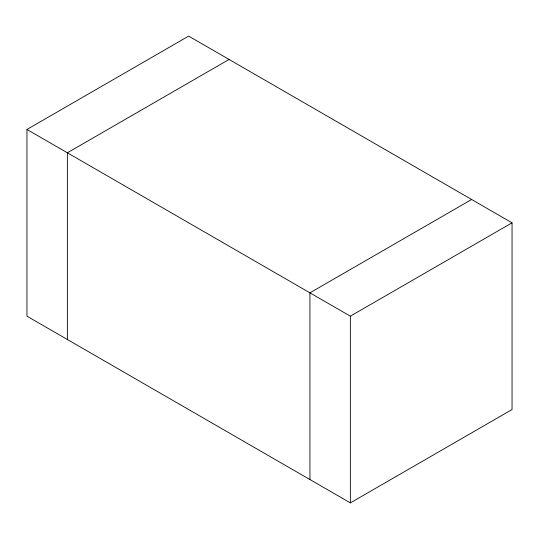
<?xml version="1.0" encoding="UTF-8"?>
<svg xmlns="http://www.w3.org/2000/svg" width="539" height="539" viewBox="0 0 539 539"><rect width="100%" height="100%" fill="white"/><g stroke="black" fill="none" stroke-linecap="round" stroke-linejoin="round"><path stroke-width="0.81" d="M26.95 129.461L188.65 36.106L512.05 222.823L512.05 409.539L350.35 502.894L26.95 316.177L26.95 129.461L350.35 316.177L512.05 222.823M229.075 59.445L67.375 152.8L67.375 339.516M471.625 199.484L309.925 292.839L309.925 479.555M350.35 316.177L350.35 502.894"/></g></svg>
